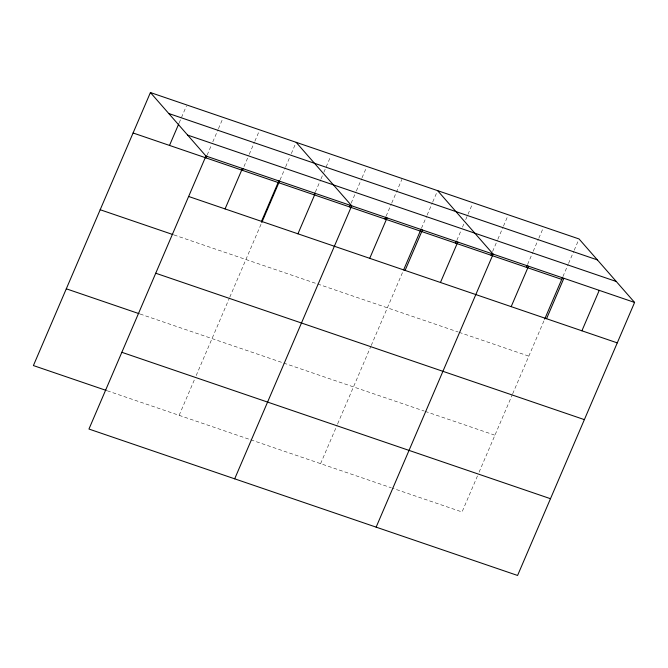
<?xml version="1.0" encoding="UTF-8"?>
<svg xmlns="http://www.w3.org/2000/svg" width="668" height="668" viewBox="0 0 668 668"><rect width="100%" height="100%" fill="white"/><g stroke="black" fill="none" stroke-linecap="round" stroke-linejoin="round"><path stroke-width="0.5" stroke-dasharray="3.34 2.5" d="M179.191 122.862L186.447 105.928M207.163 155.051L211.188 145.649M212.8 141.883L218.044 129.659M218.444 128.715L222.878 118.378M243.995 166.557L248.83 155.268M249.239 154.333L254.475 142.1M254.875 141.165L259.309 130.819M179.133 415.337L194.572 379.332M196.192 375.541L229.383 298.103M229.784 297.168L261.764 222.553M280.026 179.942L285.269 167.71M285.67 166.775L289.703 157.372M291.315 153.607L295.749 143.261M315.388 192.017L320.632 179.792M321.032 178.849L323.454 173.212M323.855 172.269L330.71 156.279M351.159 203.155L355.994 191.866M356.395 190.931L361.639 178.707M362.039 177.763L366.473 167.417M386.112 216.173L391.356 203.949M391.757 203.005L401.835 179.5M320.59 463.65L337.24 424.798M337.641 423.854L370.832 346.416M371.233 345.481L402.804 271.818M421.475 228.256L426.718 216.023M427.119 215.088L432.363 202.863M432.764 201.92L436.797 192.518M456.837 240.33L460.87 230.928M462.481 227.162L464.093 223.404M465.705 219.638L472.56 203.656M492.608 251.469L497.443 240.179M497.844 239.244L503.087 227.02M503.488 226.076L507.521 216.674M527.561 264.486L532.805 252.262M533.206 251.318L538.45 239.094M538.851 238.159L543.284 227.813M477.47 475.958L462.039 511.964L392.291 488.141M479.09 472.167L512.281 394.73M512.682 393.794L544.253 320.131M562.932 276.56L568.167 264.336M568.568 263.401L573.812 251.176M574.213 250.233L578.246 240.831M174.039 234.961L316.649 283.666M317.634 284L458.098 331.979M459.083 332.313L528.822 356.136M140.146 314.035L282.756 362.741M283.741 363.075L424.205 411.054M425.19 411.388L494.93 435.21M107.256 390.788L249.865 439.494M250.842 439.828L391.314 487.807"/><path stroke-width="1" d="M150.417 92.543L205.961 156.036L88.953 429.048L517.583 575.457L634.6 302.437L579.047 238.952L150.417 92.543L33.4 365.563L106.27 390.446M169.513 145.424L178.79 123.797M205.953 157.873L206.754 155.995M225.066 208.917L242.4 168.486M242.384 170.315L243.194 168.436M261.497 221.367L278.832 180.928M261.764 222.553L279.625 180.878M314.177 194.839L314.987 192.96M297.936 233.808L315.263 193.369M349.548 206.913L350.349 205.034M234.685 478.831L351.702 205.811L296.149 142.326M384.91 218.995L385.712 217.117M369.73 258.332L387.064 217.893M403.614 269.922L421.074 229.191M405.092 270.406L422.426 229.967M455.634 243.152L456.436 241.273M440.454 282.489L457.789 242.05M490.997 255.226L491.798 253.347M376.134 527.144L493.151 254.124L437.598 190.639M526.359 267.309L527.161 265.43M511.179 306.645L528.513 266.206M544.662 319.179L562.523 277.504M546.541 318.719L563.875 278.28M581.903 330.802L599.238 290.363M168.745 113.502L597.384 259.902M187.633 135.086L616.272 281.487M205.961 156.036L634.6 302.437M133.082 132.982L561.721 279.383M188.635 196.476L617.265 342.876M100.183 209.735L173.054 234.618M155.736 273.229L584.375 419.629M66.299 288.81L139.161 313.701M121.843 352.303L550.482 498.704"/></g></svg>
